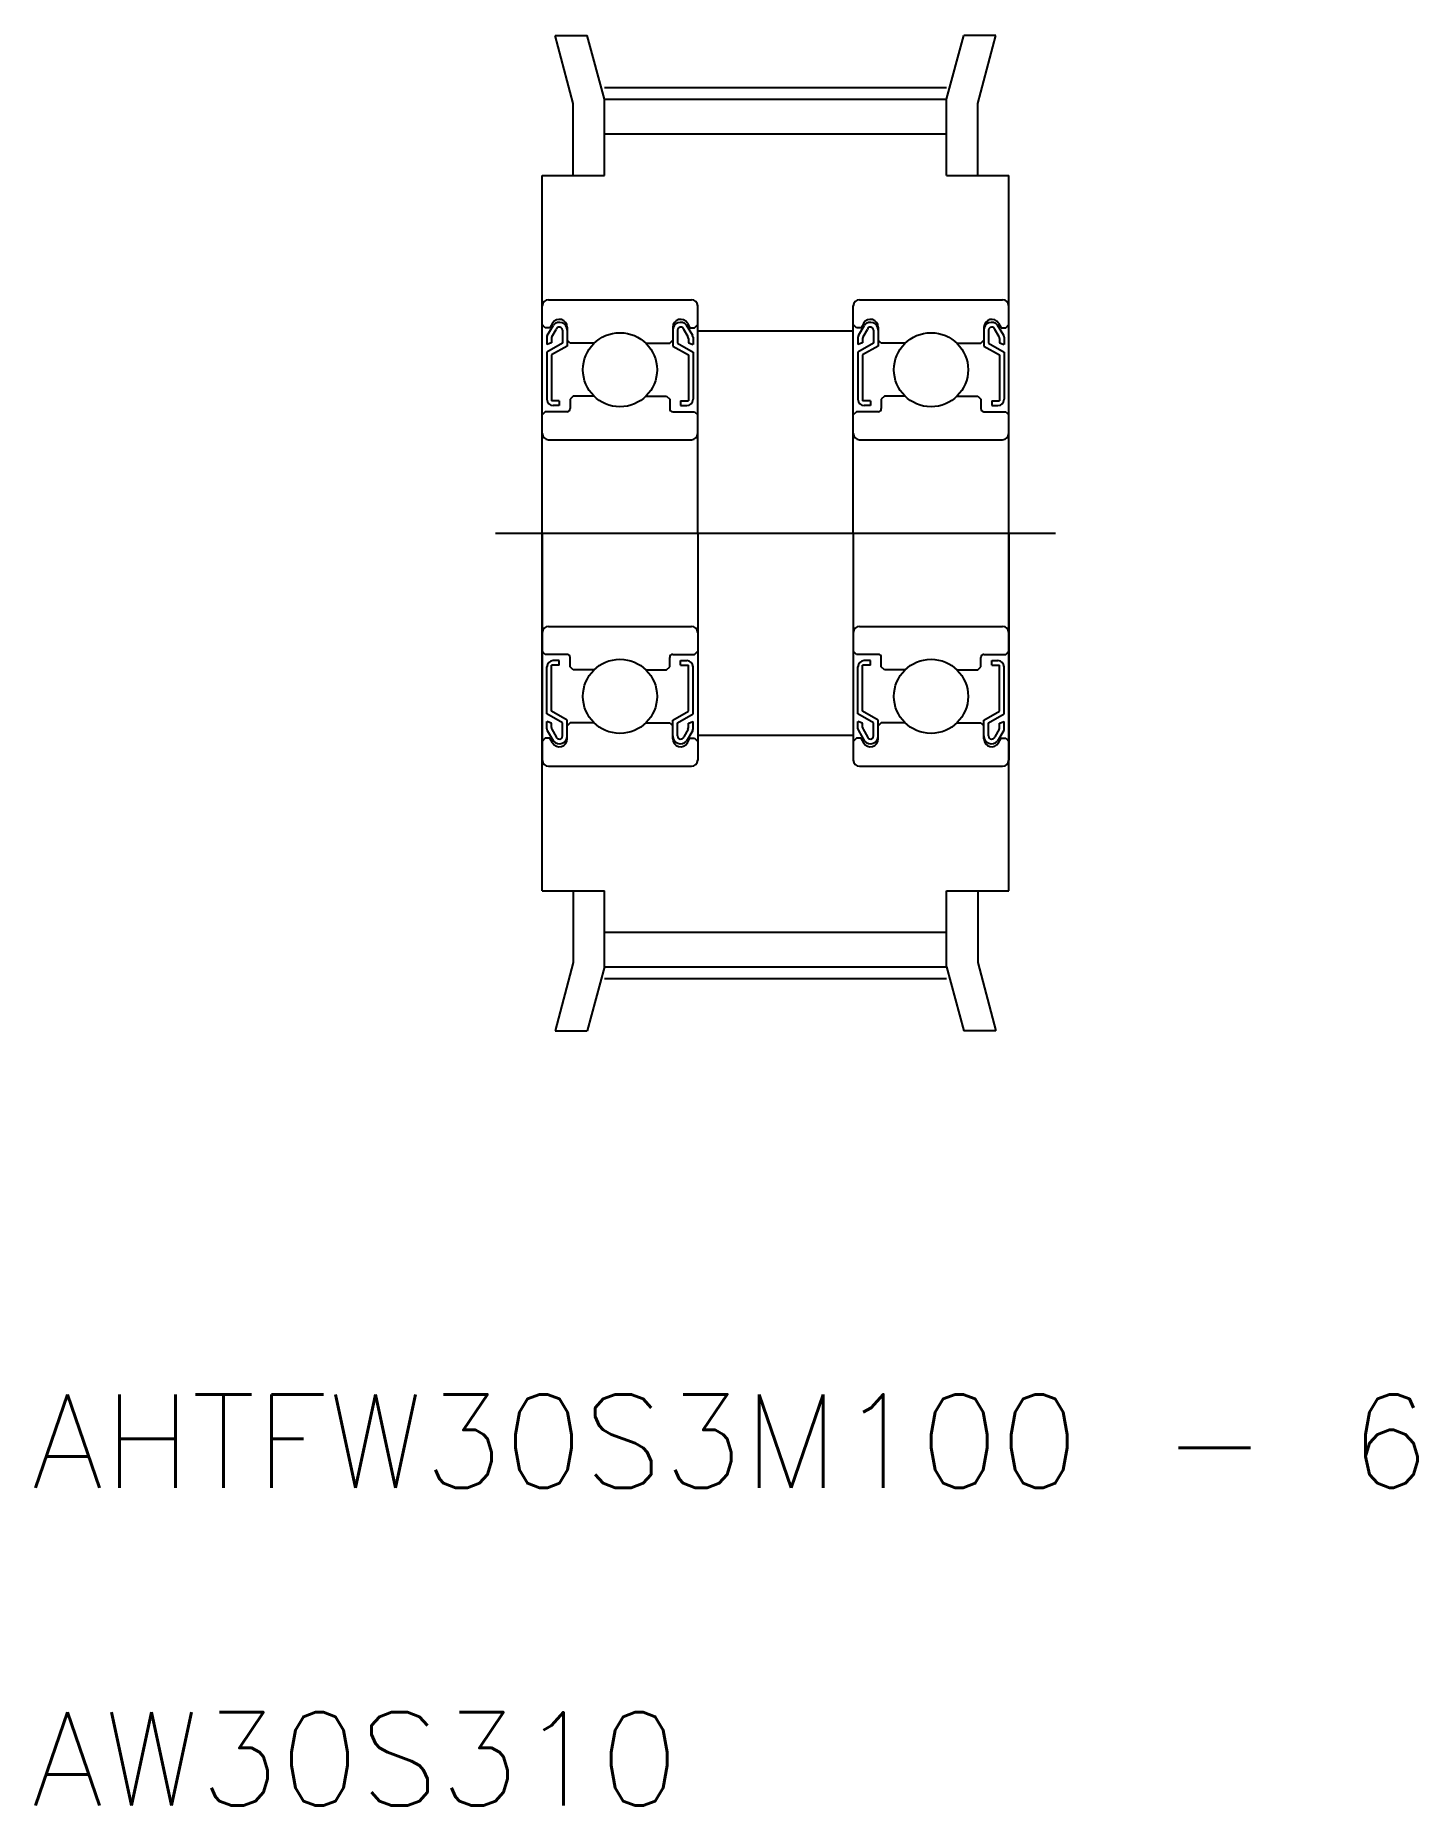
# Model space of a CAD drawing. Extents: x 22 to 66.4, y 0.3 to 57.2.
import ezdxf
from ezdxf.enums import TextEntityAlignment as Align

# ---------------------------------------------------------------- set-up
doc = ezdxf.new("R2010")
doc.units = 0
doc.linetypes.add('CENTER', pattern=[50.8, 31.75, -6.35, 6.35, -6.35])
doc.layers.get('0').update_dxf_attribs({"linetype": 'CONTINUOUS'})
doc.layers.add('CENTER', color=1, linetype='CONTINUOUS')
doc.styles.get("Standard").update_dxf_attribs({"font": 'txt.shx', "bigfont": 'bigfont.shx'})

msp = doc.modelspace()

# ---------------------------------------------------------------- linework, layer by layer
at = {"color": 7, "linetype": 'CONTINUOUS'}
for p, q in [((39.273, 55.042), (38.688, 57.229)), ((38.688, 57.229), (39.723, 57.229)), ((40.273, 55.174), (39.723, 57.229)), ((51.273, 55.174), (51.824, 57.229)), ((52.859, 57.229), (51.824, 57.229)), ((52.273, 55.042), (52.859, 57.229)), ((39.273, 52.729), (39.273, 55.042)), ((40.273, 52.729), (40.273, 55.174)), ((40.273, 55.174), (51.273, 55.174)), ((51.273, 52.729), (51.273, 55.174)), ((52.273, 52.729), (52.273, 55.042)), ((40.273, 54.064), (51.273, 54.064)), ((38.273, 29.729), (38.273, 52.729)), ((38.273, 52.729), (40.273, 52.729)), ((51.273, 52.729), (53.273, 52.729)), ((53.273, 29.729), (53.273, 52.729)), ((38.273, 41.229), (38.273, 48.529)), ((38.473, 48.729), (43.073, 48.729)), ((43.273, 41.229), (43.273, 48.529)), ((48.273, 41.229), (48.273, 48.529)), ((48.473, 48.729), (53.073, 48.729)), ((53.273, 41.229), (53.273, 48.529)), ((38.373, 47.829), (38.273, 47.929)), ((38.523, 47.829), (38.373, 47.829)), ((38.437, 47.576), (38.634, 47.917)), ((38.607, 47.974), (38.523, 47.829)), ((39.073, 47.849), (39.073, 47.429)), ((42.473, 47.849), (42.473, 47.429)), ((43.11, 47.576), (42.913, 47.917)), ((42.94, 47.974), (43.023, 47.829)), ((43.023, 47.829), (43.173, 47.829)), ((43.173, 47.829), (43.273, 47.929)), ((48.373, 47.829), (48.273, 47.929)), ((48.523, 47.829), (48.373, 47.829)), ((48.437, 47.576), (48.634, 47.917)), ((48.607, 47.974), (48.523, 47.829)), ((49.073, 47.849), (49.073, 47.429)), ((52.473, 47.849), (52.473, 47.429)), ((53.11, 47.576), (52.913, 47.917)), ((52.94, 47.974), (53.023, 47.829)), ((53.023, 47.829), (53.173, 47.829)), ((53.173, 47.829), (53.273, 47.929)), ((38.423, 47.526), (38.423, 47.293)), ((38.573, 47.347), (38.423, 47.293)), ((38.923, 47.329), (38.423, 47.04)), ((38.573, 47.485), (38.573, 47.347)), ((39.073, 47.242), (38.573, 46.954)), ((38.587, 47.535), (38.726, 47.776)), ((38.923, 47.754), (38.923, 47.329)), ((39.073, 47.754), (39.073, 47.242)), ((39.173, 47.329), (39.073, 47.429)), ((39.94, 47.329), (39.173, 47.329)), ((41.607, 47.329), (42.373, 47.329)), ((42.373, 47.329), (42.473, 47.429)), ((42.473, 47.754), (42.473, 47.242)), ((42.473, 47.242), (42.973, 46.954)), ((42.623, 47.754), (42.623, 47.329)), ((42.623, 47.329), (43.123, 47.04)), ((42.96, 47.535), (42.821, 47.776)), ((42.973, 47.485), (42.973, 47.347)), ((42.973, 47.347), (43.123, 47.293)), ((43.123, 47.526), (43.123, 47.293)), ((43.273, 47.729), (48.273, 47.729)), ((48.423, 47.526), (48.423, 47.293)), ((48.573, 47.347), (48.423, 47.293)), ((48.923, 47.329), (48.423, 47.04)), ((48.573, 47.485), (48.573, 47.347)), ((49.073, 47.242), (48.573, 46.954)), ((48.587, 47.535), (48.726, 47.776)), ((48.923, 47.754), (48.923, 47.329)), ((49.073, 47.754), (49.073, 47.242)), ((49.173, 47.329), (49.073, 47.429)), ((49.94, 47.329), (49.173, 47.329)), ((51.607, 47.329), (52.373, 47.329)), ((52.373, 47.329), (52.473, 47.429)), ((52.473, 47.754), (52.473, 47.242)), ((52.473, 47.242), (52.973, 46.954)), ((52.623, 47.754), (52.623, 47.329)), ((52.623, 47.329), (53.123, 47.04)), ((52.96, 47.535), (52.821, 47.776)), ((52.973, 47.485), (52.973, 47.347)), ((52.973, 47.347), (53.123, 47.293)), ((53.123, 47.526), (53.123, 47.293)), ((38.423, 47.04), (38.423, 45.529)), ((38.573, 46.954), (38.573, 45.479)), ((42.973, 46.954), (42.973, 45.479)), ((43.123, 47.04), (43.123, 45.529)), ((48.423, 47.04), (48.423, 45.529)), ((48.573, 46.954), (48.573, 45.479)), ((52.973, 46.954), (52.973, 45.479)), ((53.123, 47.04), (53.123, 45.529)), ((39.273, 45.629), (39.173, 45.529)), ((39.94, 45.629), (39.273, 45.629)), ((41.607, 45.629), (42.273, 45.629)), ((42.273, 45.629), (42.373, 45.529)), ((49.273, 45.629), (49.173, 45.529)), ((49.94, 45.629), (49.273, 45.629)), ((51.607, 45.629), (52.273, 45.629)), ((52.273, 45.629), (52.373, 45.529)), ((38.373, 45.129), (38.273, 45.029)), ((39.073, 45.129), (38.373, 45.129)), ((38.823, 45.479), (38.573, 45.479)), ((38.823, 45.329), (38.623, 45.329)), ((38.823, 45.479), (38.823, 45.329)), ((39.173, 45.529), (39.173, 45.229)), ((42.373, 45.529), (42.373, 45.229)), ((42.473, 45.129), (43.173, 45.129)), ((42.723, 45.479), (42.723, 45.329)), ((42.723, 45.479), (42.973, 45.479)), ((42.723, 45.329), (42.923, 45.329)), ((43.173, 45.129), (43.273, 45.029)), ((48.373, 45.129), (48.273, 45.029)), ((49.073, 45.129), (48.373, 45.129)), ((48.823, 45.479), (48.573, 45.479)), ((48.823, 45.329), (48.623, 45.329)), ((48.823, 45.479), (48.823, 45.329)), ((49.173, 45.529), (49.173, 45.229)), ((52.373, 45.529), (52.373, 45.229)), ((52.473, 45.129), (53.173, 45.129)), ((52.723, 45.479), (52.973, 45.479)), ((52.723, 45.479), (52.723, 45.329)), ((52.723, 45.329), (52.923, 45.329)), ((53.173, 45.129), (53.273, 45.029)), ((38.273, 44.879), (38.274, 44.879)), ((48.273, 44.879), (48.274, 44.879)), ((38.473, 44.229), (43.073, 44.229)), ((48.473, 44.229), (53.073, 44.229)), ((38.273, 43.054), (38.273, 43.054)), ((48.273, 43.054), (48.273, 43.054)), ((38.273, 41.229), (38.273, 33.929)), ((43.273, 41.229), (43.273, 33.929)), ((48.273, 41.229), (48.273, 33.929)), ((53.273, 41.229), (53.273, 33.929)), ((38.473, 38.229), (43.073, 38.229)), ((48.473, 38.229), (53.073, 38.229)), ((38.373, 37.329), (38.273, 37.429)), ((39.073, 37.329), (38.373, 37.329)), ((38.823, 37.129), (38.623, 37.129)), ((38.823, 36.979), (38.823, 37.129)), ((39.173, 36.929), (39.173, 37.229)), ((42.373, 36.929), (42.373, 37.229)), ((42.473, 37.329), (43.173, 37.329)), ((42.723, 36.979), (42.723, 37.129)), ((42.723, 37.129), (42.923, 37.129)), ((43.173, 37.329), (43.273, 37.429)), ((48.373, 37.329), (48.273, 37.429)), ((49.073, 37.329), (48.373, 37.329)), ((48.823, 37.129), (48.623, 37.129)), ((48.823, 36.979), (48.823, 37.129)), ((49.173, 36.929), (49.173, 37.229)), ((52.373, 36.929), (52.373, 37.229)), ((52.473, 37.329), (53.173, 37.329)), ((52.723, 37.129), (52.923, 37.129)), ((52.723, 36.979), (52.723, 37.129)), ((53.173, 37.329), (53.273, 37.429)), ((38.423, 35.418), (38.423, 36.929)), ((38.823, 36.979), (38.573, 36.979)), ((38.573, 35.504), (38.573, 36.979)), ((39.273, 36.829), (39.173, 36.929)), ((39.94, 36.829), (39.273, 36.829)), ((41.607, 36.829), (42.273, 36.829)), ((42.273, 36.829), (42.373, 36.929)), ((42.723, 36.979), (42.973, 36.979)), ((42.973, 35.504), (42.973, 36.979)), ((43.123, 35.418), (43.123, 36.929)), ((48.423, 35.418), (48.423, 36.929)), ((48.573, 35.504), (48.573, 36.979)), ((48.823, 36.979), (48.573, 36.979)), ((49.273, 36.829), (49.173, 36.929)), ((49.94, 36.829), (49.273, 36.829)), ((51.607, 36.829), (52.273, 36.829)), ((52.273, 36.829), (52.373, 36.929)), ((52.723, 36.979), (52.973, 36.979)), ((52.973, 35.504), (52.973, 36.979)), ((53.123, 35.418), (53.123, 36.929)), ((38.923, 35.129), (38.423, 35.418)), ((39.073, 35.216), (38.573, 35.504)), ((42.473, 35.216), (42.973, 35.504)), ((42.623, 35.129), (43.123, 35.418)), ((48.923, 35.129), (48.423, 35.418)), ((49.073, 35.216), (48.573, 35.504)), ((52.473, 35.216), (52.973, 35.504)), ((52.623, 35.129), (53.123, 35.418)), ((38.423, 34.933), (38.423, 35.166)), ((38.573, 35.111), (38.423, 35.166)), ((38.437, 34.883), (38.634, 34.541)), ((38.573, 34.973), (38.573, 35.111)), ((38.587, 34.923), (38.726, 34.682)), ((38.923, 34.704), (38.923, 35.129)), ((39.073, 34.704), (39.073, 35.216)), ((39.173, 35.129), (39.073, 35.029)), ((39.073, 34.609), (39.073, 35.029)), ((39.94, 35.129), (39.173, 35.129)), ((41.607, 35.129), (42.373, 35.129)), ((42.373, 35.129), (42.473, 35.029)), ((42.473, 34.704), (42.473, 35.216)), ((42.473, 34.609), (42.473, 35.029)), ((42.623, 34.704), (42.623, 35.129)), ((42.96, 34.923), (42.821, 34.682)), ((43.11, 34.883), (42.913, 34.541)), ((42.973, 35.111), (43.123, 35.166)), ((42.973, 34.973), (42.973, 35.111)), ((43.123, 34.933), (43.123, 35.166)), ((43.273, 34.729), (48.273, 34.729)), ((48.573, 35.111), (48.423, 35.166)), ((48.423, 34.933), (48.423, 35.166)), ((48.437, 34.883), (48.634, 34.541)), ((48.573, 34.973), (48.573, 35.111)), ((48.587, 34.923), (48.726, 34.682)), ((48.923, 34.704), (48.923, 35.129)), ((49.073, 34.704), (49.073, 35.216)), ((49.173, 35.129), (49.073, 35.029)), ((49.073, 34.609), (49.073, 35.029)), ((49.94, 35.129), (49.173, 35.129)), ((51.607, 35.129), (52.373, 35.129)), ((52.373, 35.129), (52.473, 35.029)), ((52.473, 34.704), (52.473, 35.216)), ((52.473, 34.609), (52.473, 35.029)), ((52.623, 34.704), (52.623, 35.129)), ((52.96, 34.923), (52.821, 34.682)), ((53.11, 34.883), (52.913, 34.541)), ((52.973, 35.111), (53.123, 35.166)), ((52.973, 34.973), (52.973, 35.111)), ((53.123, 34.933), (53.123, 35.166)), ((38.373, 34.629), (38.273, 34.529)), ((38.523, 34.629), (38.373, 34.629)), ((38.607, 34.484), (38.523, 34.629)), ((42.94, 34.484), (43.023, 34.629)), ((43.023, 34.629), (43.173, 34.629)), ((43.173, 34.629), (43.273, 34.529)), ((48.373, 34.629), (48.273, 34.529)), ((48.523, 34.629), (48.373, 34.629)), ((48.607, 34.484), (48.523, 34.629)), ((52.94, 34.484), (53.023, 34.629)), ((53.023, 34.629), (53.173, 34.629)), ((53.173, 34.629), (53.273, 34.529)), ((38.473, 33.729), (43.073, 33.729)), ((48.473, 33.729), (53.073, 33.729)), ((38.273, 29.729), (40.273, 29.729)), ((39.273, 29.729), (39.273, 27.416)), ((40.273, 27.284), (40.273, 29.729)), ((51.273, 27.284), (51.273, 29.729)), ((51.273, 29.729), (53.273, 29.729)), ((52.273, 29.729), (52.273, 27.416)), ((40.273, 28.394), (51.273, 28.394)), ((39.273, 27.416), (38.688, 25.229)), ((52.273, 27.416), (52.859, 25.229)), ((40.273, 27.284), (39.723, 25.229)), ((40.273, 27.284), (51.273, 27.284)), ((51.273, 27.284), (51.824, 25.229)), ((38.688, 25.229), (39.723, 25.229)), ((52.859, 25.229), (51.824, 25.229))]:
    msp.add_line(p, q, dxfattribs=at)
for centre in [(40.773, 46.479), (50.773, 46.479), (40.773, 35.979), (50.773, 35.979)]:
    msp.add_circle(centre, 1.191, dxfattribs=at)
for centre, radius, start, end in [((38.473, 48.529), 0.2, 90, 180), ((43.073, 48.529), 0.2, 0, 90), ((48.473, 48.529), 0.2, 90, 180), ((53.073, 48.529), 0.2, 0, 90), ((38.823, 47.849), 0.25, 359.9996, 150.0002), ((38.823, 47.754), 0.25, 0, 139.1944), ((38.823, 47.754), 0.1, 0, 167.1249), ((42.723, 47.849), 0.25, 29.9998, 180.0004), ((42.723, 47.754), 0.25, 40.8056, 180), ((42.723, 47.754), 0.1, 12.8751, 180), ((48.823, 47.849), 0.25, 359.9996, 150.0002), ((48.823, 47.754), 0.25, 0, 139.1944), ((48.823, 47.754), 0.1, 0, 167.1249), ((52.723, 47.849), 0.25, 29.9998, 180.0004), ((52.723, 47.754), 0.25, 40.8056, 180), ((52.723, 47.754), 0.1, 12.8751, 180), ((38.523, 47.526), 0.1, 150.0003, 180.0006), ((38.673, 47.485), 0.1, 150.0003, 180.0006), ((42.873, 47.485), 0.1, 359.9994, 29.9997), ((43.023, 47.526), 0.1, 359.9994, 29.9997), ((48.523, 47.526), 0.1, 150.0003, 180.0006), ((48.673, 47.485), 0.1, 150.0003, 180.0006), ((52.873, 47.485), 0.1, 359.9994, 29.9997), ((53.023, 47.526), 0.1, 359.9994, 29.9997), ((38.623, 45.529), 0.2, 180.0003, 270.0003), ((39.073, 45.229), 0.1, 270.0006, 0), ((42.473, 45.229), 0.1, 180, 269.9994), ((42.923, 45.529), 0.2, 269.9997, 359.9997), ((48.623, 45.529), 0.2, 180.0003, 270.0003), ((49.073, 45.229), 0.1, 270.0006, 0), ((52.473, 45.229), 0.1, 180, 269.9994), ((52.923, 45.529), 0.2, 269.9997, 359.9997), ((38.473, 44.429), 0.2, 180, 270), ((43.073, 44.429), 0.2, 270, 0), ((48.473, 44.429), 0.2, 180, 270), ((53.073, 44.429), 0.2, 270, 0), ((38.473, 38.029), 0.2, 90, 180), ((43.073, 38.029), 0.2, 0, 90), ((48.473, 38.029), 0.2, 90, 180), ((53.073, 38.029), 0.2, 0, 90), ((38.623, 36.929), 0.2, 89.9997, 179.9997), ((39.073, 37.229), 0.1, 0, 89.9994), ((42.473, 37.229), 0.1, 90.0006, 180), ((42.923, 36.929), 0.2, 0.0003, 90.0003), ((48.623, 36.929), 0.2, 89.9997, 179.9997), ((49.073, 37.229), 0.1, 0, 89.9994), ((52.473, 37.229), 0.1, 90.0006, 180), ((52.923, 36.929), 0.2, 0.0003, 90.0003), ((38.523, 34.933), 0.1, 179.9994, 209.9997), ((38.673, 34.973), 0.1, 179.9994, 209.9997), ((42.873, 34.973), 0.1, 330.0003, 0.0006), ((43.023, 34.933), 0.1, 330.0003, 0.0006), ((48.523, 34.933), 0.1, 179.9994, 209.9997), ((48.673, 34.973), 0.1, 179.9994, 209.9997), ((52.873, 34.973), 0.1, 330.0003, 0.0006), ((53.023, 34.933), 0.1, 330.0003, 0.0006), ((38.823, 34.609), 0.25, 209.9998, 0.0004), ((38.823, 34.704), 0.25, 220.8056, 0), ((38.823, 34.704), 0.1, 192.8751, 0), ((42.723, 34.704), 0.25, 180, 319.1944), ((42.723, 34.609), 0.25, 179.9996, 330.0002), ((42.723, 34.704), 0.1, 180, 347.1249), ((48.823, 34.609), 0.25, 209.9998, 0.0004), ((48.823, 34.704), 0.25, 220.8056, 0), ((48.823, 34.704), 0.1, 192.8751, 0), ((52.723, 34.704), 0.25, 180, 319.1944), ((52.723, 34.609), 0.25, 179.9996, 330.0002), ((52.723, 34.704), 0.1, 180, 347.1249), ((38.473, 33.929), 0.2, 180, 270), ((43.073, 33.929), 0.2, 270, 0), ((48.473, 33.929), 0.2, 180, 270), ((53.073, 33.929), 0.2, 270, 0)]:
    msp.add_arc(centre, radius, start, end, dxfattribs=at)
at = {"layer": 'CENTER', "color": 1, "linetype": 'CENTER'}
for p, q in [((40.273, 55.554), (51.273, 55.554)), ((36.773, 41.229), (54.773, 41.229)), ((40.273, 26.904), (51.273, 26.904))]:
    msp.add_line(p, q, dxfattribs=at)

# ---------------------------------------------------------------- texts
at = {"color": 7, "linetype": 'CONTINUOUS'}
for s, p in [('AHTFW30S3M100 - 6', (21.852, 9.634)), ('AW30S310', (21.852, -0.586))]:
    msp.add_text(s, height=3, dxfattribs=at).set_placement(p, align=Align.BOTTOM_LEFT)

doc.saveas('drawing.dxf')
